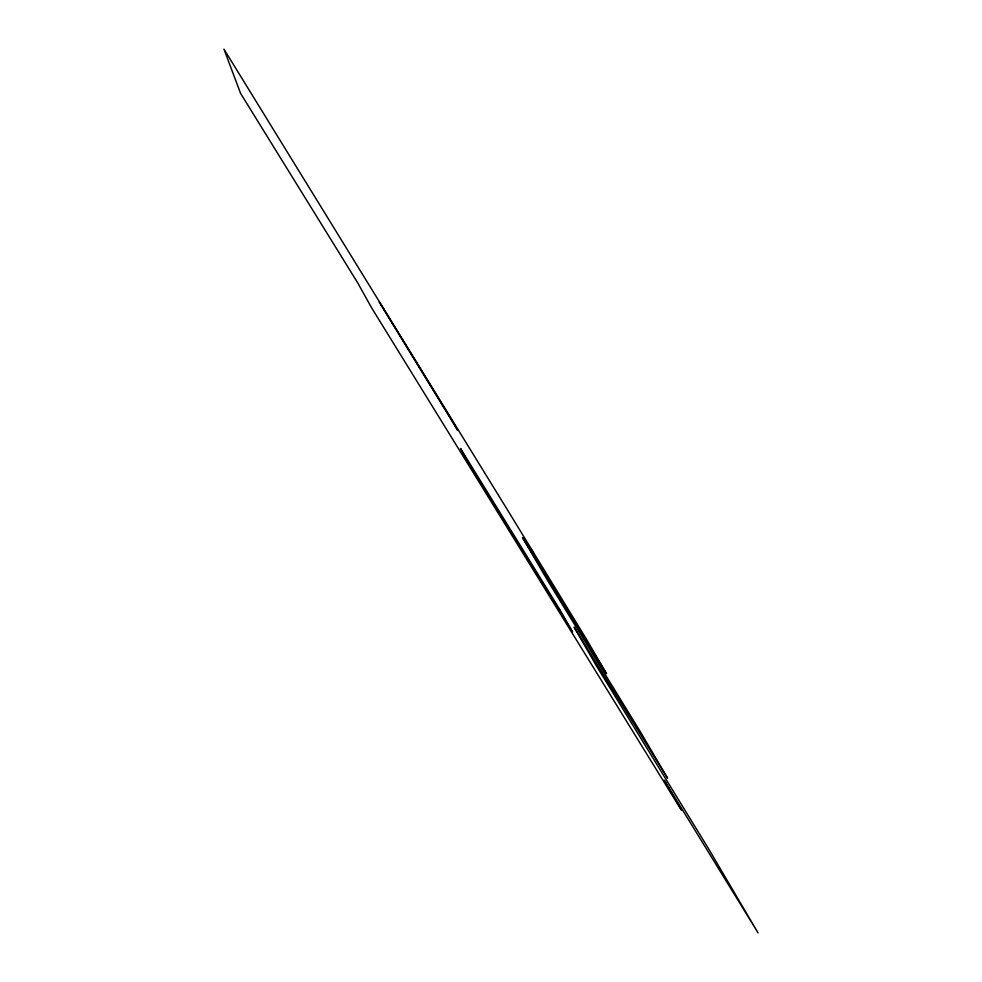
<?xml version="1.0" encoding="UTF-8"?>
<svg xmlns="http://www.w3.org/2000/svg" width="982" height="982" viewBox="0 0 982 982"><rect width="100%" height="100%" fill="white"/><g stroke="black" fill="none" stroke-linecap="round" stroke-linejoin="round"><path stroke-width="1.47" d="M531.409 549.601L533.533 553.247M606.471 673.566L522.485 537.608L548.337 581.761L640.46 731.909L667.576 778.223L574.089 627.142L596.295 665.673L708.292 848.276L758.067 932.9L664.188 780.125L681.717 810.42L679.691 807.425L371.687 307.931L357.829 283.062L240.553 93.315L223.933 49.1L509.756 513.635L585.972 638.398L606.471 673.566M560.219 610.276L460.521 448.479L469.875 465.345L572.604 632.003L560.219 610.276M451.425 419.4L379.261 301.94L457.514 430.079L451.425 419.4"/></g></svg>
